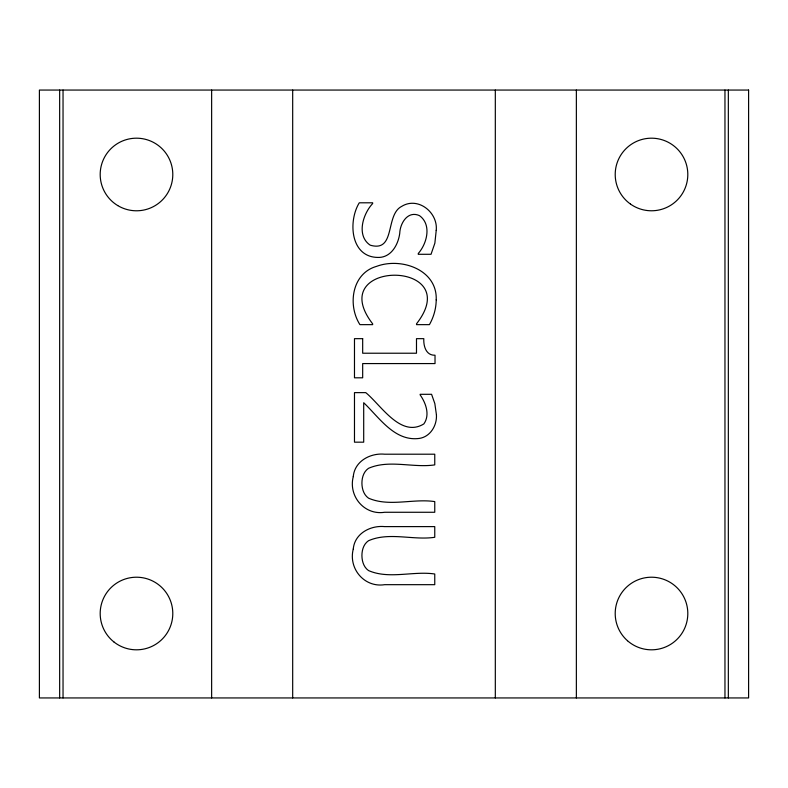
<?xml version="1.0" encoding="UTF-8"?>
<svg xmlns="http://www.w3.org/2000/svg" width="788" height="788" viewBox="0 0 788 788"><rect width="100%" height="100%" fill="white"/><g stroke="black" fill="none" stroke-linecap="round" stroke-linejoin="round"><path stroke-width="1.18" d="M728.339 90.059L728.339 697.941M724.96 90.059L724.96 697.941M576.363 90.059L576.363 697.941M495.317 90.059L495.317 697.941M292.683 90.059L292.683 697.941M211.637 90.059L211.637 697.941M63.04 90.059L63.04 697.941M59.661 90.059L59.661 697.941M436.217 230.411L434.868 243.157L431.036 254.288L418.261 254.288L418.261 253.48C427.037 243.561 431.893 224.6 419.492 215.646C407.78 210.337 400.097 223.171 399.743 233.317C398.186 245.038 390.818 258.149 377.344 257.42C350.266 256.642 348.089 221.004 359.279 202.802L372.655 202.802L372.655 203.56C362.894 213.883 356.097 235.73 370.222 245.176C396 252.731 385.007 214.819 401.624 206.426C417.876 196.222 438.187 212.464 436.217 230.411M353.28 476.592C348.197 496.095 364.302 515.49 384.672 512.269L434.759 512.269L434.759 501.592C413.237 498.361 388.986 507.167 368.498 498.144C363.721 494.795 361.978 488.796 361.919 483.211C361.909 477.617 363.662 471.618 368.498 468.328C388.957 459.296 413.247 468.121 434.759 464.881L434.759 454.203L384.672 454.203C370.429 452.795 354.59 461.157 353.28 476.592M353.28 549C348.197 568.503 364.302 587.897 384.672 584.676L434.759 584.676L434.759 573.999C413.237 570.768 388.986 579.574 368.498 570.551C363.721 567.202 361.978 561.204 361.919 555.609C361.909 550.024 363.662 544.015 368.498 540.735C388.957 531.693 413.247 540.529 434.759 537.288L434.759 526.611L384.672 526.611C370.429 525.202 354.59 533.565 353.28 549M436.434 414.902C437.035 425.54 430.307 436.887 419.157 438.443C394.542 441.605 379.274 417.492 363.701 402.717L363.701 442.176L354.482 442.176L354.482 392.631L365.75 392.631C381.018 405.062 400.747 438.177 423.865 423.905C430.199 414.951 425.865 403.032 420.152 394.896L420.152 394.305L431.578 394.305L434.838 403.604L436.434 414.902M436.217 299.844C436.128 308.551 433.715 317.091 429.421 324.646L416.537 324.646L416.537 323.789C466.9 259.094 322.587 258.947 372.655 323.838L372.655 324.646L359.929 324.646C347.439 305.153 351.803 273.347 376.585 266.364C401.033 257.174 437.419 269.575 436.217 299.844M748.6 90.059L39.4 90.059L39.4 697.941L748.6 697.941L748.6 90.059M362.677 338.663L354.482 338.663L354.482 377.807L362.677 377.807L362.677 363.573L435.025 363.573L435.025 355.221C425.953 355.585 423.383 345.952 423.816 338.663L416.488 338.663L416.488 353.221L362.677 353.221L362.677 338.663M113.886 641.925A36.307 36.307 0 0 0 172.395 618.885A36.307 36.307 0 0 0 123.194 579.732A36.307 36.307 0 0 0 113.886 641.925M627.504 640.752A36.307 36.307 0 0 0 687.097 620.678A36.307 36.307 0 0 0 639.915 579.111A36.307 36.307 0 0 0 627.504 640.752M117.747 205.579A36.307 36.307 0 0 0 172.789 175.172A36.307 36.307 0 0 0 118.939 142.707A36.307 36.307 0 0 0 117.747 205.579M630.489 204.082A36.307 36.307 0 0 0 687.648 177.891A36.307 36.307 0 0 0 636.379 141.485A36.307 36.307 0 0 0 630.489 204.082"/></g></svg>
